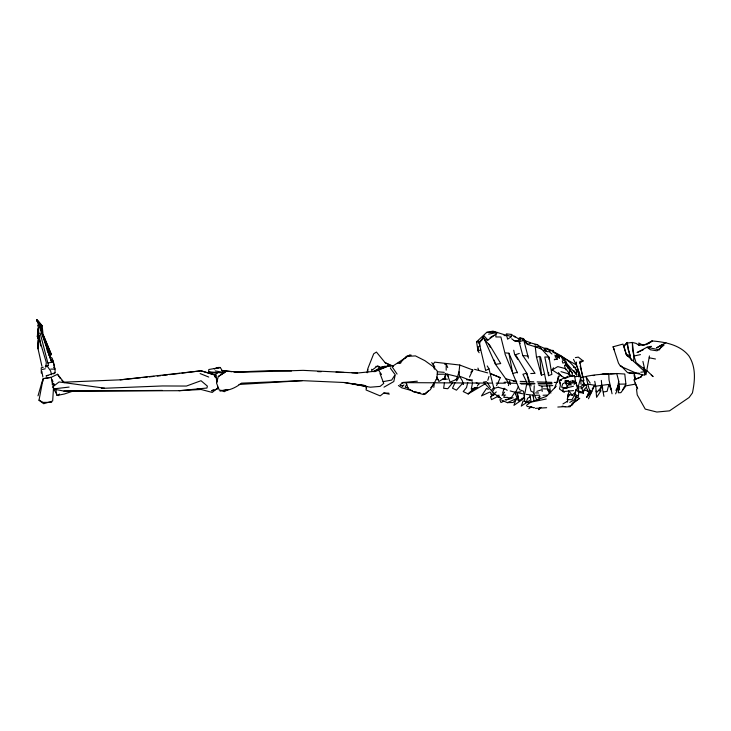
<?xml version="1.0" encoding="UTF-8"?>
<svg xmlns="http://www.w3.org/2000/svg" width="731" height="731" viewBox="0 0 731 731"><rect width="100%" height="100%" fill="white"/><g stroke="black" fill="none" stroke-linecap="round" stroke-linejoin="round"><path stroke-width="1.1" d="M52.267 383.784L52.285 380.568M539.798 396.275L539.752 398.377L538.363 399.491M53.728 373.961L55.017 372.764L55.108 369.155L50.741 369.091M525.178 342.3L527.499 344.383L530.998 343.003L537.641 344.74L549.018 357.176L551.868 374.427L548.524 375.661L548.606 372.399M548.963 359.35L549.018 357.176L544.805 356.947L548.524 375.661M569.312 373.97L569.467 369.511L565.949 364.257L572.391 373.377L572.053 376.575M488.655 334.149L497.445 332.422L495.956 334.104L495.856 336.954L500.89 336.991L504.856 352.845L508.904 353.21L517.466 372.92M557.863 381.39L558.064 376.995L559.151 375.862L554.591 388.097M533.822 393.826L534.26 385.767M552.983 352.269L553.084 350.469L548.89 350.094L545.18 348.459L545.847 350.889L543.736 350.048M644.724 374.309L644.824 372.499M37.765 346.54L38.414 335.894L39.328 335.812L40.58 345.918M53.491 388.033L52.669 401.008L43.677 403.731L39.008 400.204L43.129 378.695L51.152 377.324L53.491 386.955M38.35 340.153L37.939 346.54L38.423 348.669M445.809 375.56L445.965 373.404M633.567 361.288L633.941 356.024L632.361 342.455L627.079 343.067L627.527 346.074M366.377 386.736L366.094 389.988L380.175 395.882L383.839 393.022L388.901 393.177M367.583 372.636L367.949 368.296L373.715 353.767L376.438 352.068L385.191 362.74L390.162 365.217M45.852 367.218L46.281 362.375L38.414 335.894M217.637 386.882L217.445 389.056L211.634 390.857L213.351 389.714M478.403 346.439L477.992 350.853L479.143 352.744M433.803 387.384L434.269 383.026M217.18 372.965L211.734 372.901L208.573 371.796L208.819 369.52L220.287 367.501L223.138 372.125M38.295 327.47L37.308 336.379L38.167 338.316M456.637 379.882L459.004 371.787L459.772 365.043L434.616 362.147L433.3 364.202L434.397 369.173M578.833 376.629L579.354 372.088M37.829 348.714L39.328 335.812M526.594 384.689L524.374 395.946M567.329 402.178L567.749 398.989M568.024 396.86L568.572 392.611M444.421 382.852L443.653 388.289L447.811 388.7L452.736 382.697M444.877 379.599L445.645 374.162L437.284 374.29M581.913 377.571C593.088 374.117 605.067 374.299 616.726 373.514L618.709 381.107L617.439 388.728L618.919 384.159L615.913 390.409M649.448 355.933L645.966 374.784L642.905 361.397M367.063 372.728L367.656 369.356M627.664 356.399L628.03 354.425M42.59 381.92L43.22 378.695L51.225 377.324M471.312 388.938L477.645 387.147L474.035 388.846L471.312 388.938L472.509 382.907M511.517 334.423L510.978 337.037L507.588 339.175L506.345 333.866L511.517 334.423L514.149 336.543M51.59 374.72L50.576 370.891L47.277 366.149L45.267 366.697M567.548 397.353L568.289 394.164L572.903 395.517M576.174 389.568L575.16 393.991L571.953 399.747L567.21 399.537L567.74 397.07L569.33 395.553L568.289 394.164M578.102 387.092L580.862 377.105L580.917 384.086M467.758 382.532L466.524 387.558L463.226 391.56L468.142 393.936L485.393 383.711M566.817 380.44L566.077 383.382L570.07 384.031M508.392 385.612L509.617 380.97L510.384 384.57M218.295 376.538L225.331 371.969L218.295 376.538L216.54 383.126L219.263 390.08C227.368 391.798 235.263 388.015 241.532 383.154L302.396 380.65L344.054 382.496L365.564 385.694M578.093 391.295L578.879 388.389M600.398 390.253L601.805 385.338L601.33 380.403M38.012 395.855L42.288 381.052M487.805 380.312L488.993 376.41M502.636 393.095L504.143 388.262L507.232 390.317M576.11 389.468L575.16 392.492L572.099 395.005L568.426 390.518M445.645 374.162L444.366 378.192L438.883 381.472L436.581 377.004M515.748 400.021L513.948 405.349L522.519 399.455M526.676 401.072L527.636 398.267L530.368 396.714M580.935 377.333L575.854 364.075L576.549 362.083M574.347 394.192L577.079 395.352L575.324 400.369L570.089 406.747L565.858 406.911L562.194 406.134M504.454 395.48L503.76 397.381L507.908 397.417M487.221 365.939L488.957 368.771L485.658 370.535L478.65 340.801L478.714 343.131L482.889 337.786L483.721 335.556L487.924 340.07L495.956 334.104M539.542 407.569L538.71 409.68L541.004 407.395M591.717 391.725L586.71 397.308L589.57 390.126L591.717 391.725L591.187 392.867L588.939 388.426L585.997 376.712L590.2 383.145M615.621 393.845L618.983 385.941L618.709 381.107M498.332 382.112L500.278 377.662L491.497 373.943M455.093 382.459L452.516 388.216L456.464 390.162L462.193 383.793L463.518 384.561L462.284 380.677L459.479 376.191L459.004 371.787M38.213 322.947L38.441 322.435L51.609 361.58M588.482 398.77L594.687 385.237L587.962 384.177L583.274 386.142M469.466 377.086L472.838 369.996L459.772 365.043M518.416 386.498L515.583 392.401L515.629 394.576M530.505 402.644L531.072 401.456L529.92 395.553M405.586 358.245L406.473 356.417L411.178 355.111M215.252 375.652L216.202 373.751L217.975 372.426M406.646 384.396L405.102 387.293L408.136 387.695M496.495 385.639L497.939 382.998M648.251 347.654L651.303 346.33L647.072 347.225L650.48 349.793L657.005 350.816L664.113 345.005L662.313 344.493L659.353 349.893L647.072 347.225L637.067 352.534L643.17 349.875M622.638 389.861L625.891 384.049L624.777 374.025L616.726 373.514L610.577 373.98M431.126 387.668L434.232 383.108M456.619 380.952L459.479 376.191L472.363 381.153M565.712 378.676L552.161 369.932L553.486 367.812M641.133 376.867L642.211 375.158M394.639 375.442L391.679 380.083L383.108 381.628M576.311 389.87L577.399 388.188L576.165 382.505L569.577 383.455L569.988 385.356M577.079 395.352L574.054 399.948L569.751 402.415M574.721 401.282L572.3 404.956L568.517 406.272M586.71 397.308L591.004 390.811M592.238 388.947L594.687 385.237M642.467 374.482L640.694 377.159L634.837 379.453M642.467 374.436L640.694 377.095L633.868 379.791L637.706 388.892M492.228 391.953L494.129 389.239M491.899 389.861L493.946 387.293M58.224 395.645L59.494 394.064M624.603 345.781L627.317 342.41L627.618 344.429M566.699 387.001L569.02 384.131M501.987 395.352L504.582 392.163M470.883 372.326L472.838 369.996M511.289 336.671L506.236 334.917M428.265 390.893L425.396 394.119L423.377 393.726M505.139 399.702L510.622 398.715L514.99 392.172L517.109 398.258L513.208 402.489L507.405 402.662L501.841 400.286M556.236 386.233L546.614 396.275L530.706 402.178L546.221 399.007M399.848 363.197L406.473 356.417L415.446 355.896L424.912 360.685L433.428 366.816L437.376 371.22L437.019 378.183L430.303 389.724L423.523 394.557L413.125 391.542L408.099 388.572L406.354 383.163M581.967 391.715L583.256 390.4M479.774 346.503L479.728 342.19L483.995 337.95M583.046 384.57L580.752 386.809L577.527 387.055M480.66 349.893L477.992 350.853L476.575 341.779L486.764 332.358L492.977 331.143L506.519 335.392M402.196 386.544L403.969 384.917M474.894 387.832L468.142 393.936L474.035 388.846M477.425 385.548L479.116 384.022L476.219 382.788M431.016 387.448L432.56 386.059M574.082 384.369L576.165 382.505M497.546 396.558L491.515 399.638L490.684 396.732L496.303 391.926M562.952 403.905L567.832 400.999M218.176 387.521L212.264 392.428L197.26 388.472M528.842 408.739L531.346 406.683M372.445 369.84L377.954 365.683M526.439 405.403L529.847 402.827M571.496 404.362L579.774 398.258L572.373 403.485M397.07 374.071L392.008 366.615L409.945 354.837M537.943 397.783L539.789 396.513M529.655 400.515L521.276 406.116L523.085 400.972L526.357 402.013M648.68 343.305L652.226 340.957C665.484 342.017 680.223 344.95 688.904 355.915C696.131 367.273 695.026 380.33 692.44 392.912L689.095 397.518L669.505 410.859L656.849 412.037L645.245 409.104L637.222 394.886L636.5 389.011M564.332 392.337L559.462 389.002L560.375 385.429L559.352 380.824L564.012 377.753M565.794 364.659L564.506 365.5L565.675 369.813M490.684 396.732L493.471 394.932M523.825 397.71L518.727 400.963L517.164 392.721L522.692 393.771M399.884 384.753L403.713 382.404L406.692 382.925M490.117 337.658L494.01 335.291M501.822 398.541L499.876 399.711L500.973 402.525L503.997 401.145M579.519 363.097L583.146 360.922L578.285 357.112L575.361 357.633M552.161 369.932L557.79 366.596L565.767 368.726L570.874 375.835M662.313 344.493L656.648 347.837L665.932 342.638M383.994 387.165L393.799 381.536L395.233 374.775L390.409 368.278M373.194 371.686L380.531 367.519L389.047 365.728L390.729 366.98M582.223 391.88L584.937 390.372M228.264 389.513L224.262 391.697L221.402 390.482M566.543 381.838L562.669 383.866L561.646 387.174L566.964 388.179M570.673 376.191L564.231 378.658L567.695 376.301M531.072 401.456L528.248 402.845L524.602 401.282L523.597 391.268L519.595 389.696L512.714 373.431L508.904 353.21M52.056 376.913L57.53 374.272L64.255 382.697L61.888 380.549M489.688 392.118L481.491 395.9L486.581 388.389L488.299 389.321M506.007 400.222L511.051 397.911M507.405 402.662L517.109 398.258M49.306 355.531L51.417 354.645L43.019 334.259L42.17 325.816L36.943 319.694L37.72 322.91M374.747 371.723L389.047 365.728L374.089 371.339L357.587 373.02L351.913 372.773M643.472 367.666L644.897 371.732L644.669 375.213L637.039 373.477L620.436 366.231L618.481 363.143L613.099 346.786L622.958 344.091L626.357 354.636L627.509 356.289M47.844 375.332L46.026 376.017L55.017 372.764M519.284 353.429L515.547 354.727L526.713 373.166L529.628 381.664M570.646 381.189L568.151 382.048L567.21 381.354M554.262 359.835L557.461 358.747L555.094 356.719M74.452 390.592L64.291 394.036L57.457 395.352L53.811 389.157M536.837 391.35L541.178 389.925M52.157 384.67L53.92 384.095M498.314 387.147L493.909 388.499L488.957 368.771M519.22 337.886L523.414 338.526L527.499 344.383L536.353 347.097L539.469 346.156L543.69 348.029L545.847 350.889M535.138 345.772L536.453 357.039L541.397 375.113L544.586 374.171L540.52 356.947M43.257 367.254L41.247 367.803L41.311 373.185M537.212 357.066L539.716 356.399L541.397 375.113M568.097 368.552L565.31 362.402L562.806 363.069L562.285 361.041M381.481 367.136L385.063 366.194M580.816 388.207L582.744 387.704L584.535 385.091L581.967 384.268M220.068 391.158L226.747 389.468M48.127 363.042L53.39 361.735L54.487 367.072M573.451 386.224L562.815 388.837L563.382 391.332M42.398 369.466L45.285 368.762M512.714 373.431L517.42 372.317M639.022 345.288L638.784 342.967L643.271 345.443L652.226 340.957L646.898 344.475L639.022 345.288L636.089 343.396L632.361 342.455L632.553 350.03L633.941 356.024L640.466 354.608M530.761 373.541L535.055 373.386L522.811 355.577L519.019 341.532L523.871 340.5L528.44 358.135M635.595 384.095L625.91 385.849L620.875 392.675L618.28 392.748L618.983 385.941L619.623 389.915M548.771 351.3L553.084 350.469L553.778 352.15M444.585 364.166L446.175 363.91L447.719 367.547M486.471 381.619L483.447 382.121L494.613 393.945L500.278 397.828L497.235 396.641M562.687 391.624L573.533 390.61M397.655 363.353L400.981 362.823M599.064 390.829L601.037 390.692L596.597 397.344L595.71 386.224L601.421 385.365L600.215 388.49L596.715 392.446L596.094 391.048M600.571 374.427L608.749 373.952L609.033 380.029L612.066 393.799M603.486 391.935L607.077 391.396L608.877 384.424L601.805 385.338L603.943 396.357M538.857 385.401L541.991 386.178L552.791 385.566M583.146 360.922L579.82 361.397L582.031 374.144M571.194 376.173L574.447 375.707L575.626 381.39L569.12 382.322M575.187 376.73L579.089 376.191M568.325 380.659L564.816 381.134L568.097 380.86M557.917 356.353L560.988 355.96L556.766 354.964M639.269 373.194L627.6 372.682L620.765 365.527M162.885 375.432L167.381 374.893M169.619 374.619L179.725 373.395M181.973 373.121L201.052 370.809L215.992 375.177L216.979 380.787M54.277 389.194L63.889 391.085L179.058 390.701L206.937 388.033L207.385 386.114L201.016 380.714L186.414 386.059L162.383 385.959L101.353 388.38M69.107 387.083L54.432 388.782L52.449 387.11L59.065 381.957L104.451 388.143M63.487 382.194L120.204 379.837L201.052 370.809L215.773 375.451M593.079 375.56L594.65 375.396M640.785 372.207L644.852 371.777L626.357 354.636L623.817 345.845L627.317 342.41L627.947 348.148M120.204 379.837L140.425 377.772M142.664 377.543L147.159 377.086M149.407 376.858L153.903 376.392M157.275 376.054L160.637 375.707M490.547 392.191L491.15 394.274L494.613 393.945M417.355 381.207L401.858 382.615L491.661 383.117M436.169 379.508L438.381 379.307M516.881 399.921L519.129 399.738M499.182 395.243L497.281 395.389L500.278 397.828M238.973 384.46L302.396 380.65M535.467 408.373L546.642 407.706M557.817 407.039L565.639 406.573M179.058 390.701L200.65 389.513M504.088 382.313L508.118 382.149L495.499 364.33L484.626 339.805L487.924 340.07M233.975 372.07L273.293 370.553L291.541 370.992M602.371 374.162L608.749 373.952M543.042 395.252L547.117 395.124M365.61 385.621L352.717 383.885L370.279 387.211L380.12 386.397L383.748 383.391L379.946 373.377M619.358 384.15L625.891 384.049M486.764 332.358L495.865 332.294M63.889 391.085L162.373 390.427M521.102 384.003L534.763 383.958M538.18 383.939L551.841 383.894M535.512 395.261L539.597 395.243M51.654 402.361L43.129 402.379L38.935 400.204M496.212 383.145L505.304 383.199M507.579 383.208L516.671 383.263M520.079 383.282L526.905 383.318M529.18 383.336L534.864 383.364M538.272 383.382L551.914 383.464M45.642 365.601L48.529 365.628L40.104 332.943M508.703 397.819L513.217 397.874M502.928 395.042L505.642 395.078M572.044 375.661L574.447 375.707L573.058 375.533M317.775 371.631L321.201 371.714M535.585 392.903L538.573 392.976M447.381 379.179L442.84 379.042L445.097 379.316M455.34 379.416L457.615 379.49M466.698 379.764L472.381 379.937M513.29 381.171L516.698 381.28M520.106 381.381L526.932 381.591M529.198 381.655L533.749 381.792M537.157 381.902L551.923 382.35M554.199 382.414L557.607 382.514M535.01 344.648L537.641 344.74M336.022 372.079L343.972 372.426M520.956 391.807L515.583 392.401L510.183 390.921M221.721 370.489L231.727 371.723M543.498 388.819L547.473 389.02M504.034 335.511L506.674 335.666M522.811 355.577L528.065 355.988M437.385 371.777L444.284 372.344M208.573 371.796L223.713 373.057L222.27 372.17L215.197 370.9M629.016 373.212L634.325 373.678L635.202 379.279M554.582 359.25L557.214 359.488M221.767 370.544L239.951 372.317L303.118 370.361L357.587 373.02M544.558 348.12L547.144 348.376L550.991 350.496M573.433 367.2L575.516 367.428M519.677 341.231L514.158 340.609L511.682 338.773M526.183 394.375L533.1 395.16M375.825 366.35L380.074 366.861M575.626 381.39L571.953 380.467M519.586 341.313L514.158 340.609L519.558 341.587M476.575 341.779L479.728 342.19M400.414 385.447L402.964 385.849M412.512 390.811L401.776 387.814L398.404 385.52M530.953 407.185L534.27 407.734L526.987 406.39M344.054 382.496L366.999 386.626M492.164 394.457L494.211 394.831M522.062 398.358L524.931 398.916M649.265 357.797L655.46 359.012M416.186 392.291L420.343 393.132L413.125 391.542M505.761 378.768L516.104 381.545M520.344 339.166L518.59 338.809L520.646 338.051L523.871 340.5M383.839 393.022L389.239 394.155M524.602 401.282L527.554 401.968M447.217 374.144L457.67 376.703L456.308 379.544L450.077 382.103L447.217 374.144L448.551 376.821M474.565 369.329L487.705 372.892M560.997 371.65L568.005 373.687L569.824 376.191M498.515 387.339L504.527 389.166M530.34 342.684L524.154 340.317L523.414 338.526M491.15 394.274L493.178 395.06M578.011 391.24L579.838 391.962M536.353 347.097L541.653 349.217M490.93 373.897L500.278 377.662M200.111 373.568L208.737 377.05M587.852 391.249L584.069 389.687L586.408 387.22L587.852 391.249L587.532 389.669M544.632 350.432L548.076 351.876M385.191 362.74L393.525 366.322M482.889 337.786L484.9 338.7M553.76 352.543L575.324 364.33M583.338 393.424L578.166 390.61L581.09 392.976M552.919 351.556C562.852 356.079 572.382 362.613 577.81 372.335M561.371 357.66L564.14 359.277L567.274 364.202L576.759 374.994L576.202 369.411M554.774 355.184L559.489 357.971M562.313 359.634L566.086 361.863M50.558 357.167L52.193 358.163L54.999 368.89L53.601 367.337M555.706 355.787L559.462 358.08M559.9 379.627L561.381 380.54M520.399 340.098L514.313 336.096L515.026 337.256M574.383 395.48L578.139 398.039L578.724 393.442L577.691 386.58L576.22 384.99M580.688 379.873L582.47 381.134M544.586 374.171L547.729 389.705L550.9 393.022M651.303 375.204L653.13 376.566L646.816 370.526M645.427 370.014L636.08 362.613L633.941 356.024M626.357 354.636L630.615 358.126M569.577 383.455L571.395 384.981M549.557 351.976L551.932 354.005M583.183 382.103L584.261 384.058L586.819 386.324M431.729 362.594L434.844 367.026M484.626 339.805L489.843 345.397L500.717 363.554L495.499 364.33L494.247 360.127M572.547 381.015L574.749 383.4M548.46 389.075L550.37 391.295L549.63 386.032M42.17 325.816L36.925 319.694L37.756 322.755M558.402 372.618L561.244 375.962M488.5 343.798L490.474 347.508M37.802 321.942L36.596 320.242L41.384 327.049L42.462 334.624L49.635 353.292L51.417 354.645L43.074 334.67M378.612 370.297L381.527 374.5M573.744 370.544L576.759 374.994M517.667 359.259L514.651 354.617L513.729 350.222M57.53 374.272L60.381 378.676M487.303 382.578L490.4 387.494M519.019 341.532L520.225 343.46M566.735 364.157L572.391 373.377M565.748 383.464L567.886 387.083M573.479 359.341L575.854 364.075M532.844 395.051L533.813 397.043M627.966 349.08L630.46 355.878M528.084 385.136L522.912 374.245L526.713 373.166L530.907 391.076L533.274 392.282L536.965 400.606M53.619 383.473L54.432 385.2M52.851 383.163L53.774 385.136M547.729 389.705L549.52 393.68M37.281 336.379L38.569 339.285M631.566 360.438L630.232 357.432L627.079 343.067M52.705 360.145L53.39 361.735M504.902 353.713L512.175 371.686M635.138 383.007L637.258 388.262M613.099 346.786L614.332 349.893M46.985 349.774L51.892 362.165M477.919 368.077L478.704 370.087M38.405 327.223L37.583 325.121L38.99 325.258L51.517 361.872M559.352 380.824L560.485 383.748M52.248 379.818L52.943 381.646M576.01 363.38L577.088 366.268M611.582 390.464L609.362 384.378L610.595 388.819M49.406 355.275L50.137 357.377M49.37 354.827L50.457 357.971M530.359 383.784L531.09 385.913M365.674 385.74L366.542 388.389M581.73 387.951L583.393 393.086L583.301 391.295M601.805 385.338L602.755 388.28M583.027 380.147L584.261 384.058M378.804 366.432L379.398 368.424M215.097 377.196L214.475 375.131L216.257 378.155L216.906 382.231M580.222 366.149L583.895 380.613M517.164 392.721L518.535 398.276M634.088 375.46L635.02 379.563M38.03 348.714L41.923 366.258M532.936 395.425L534.096 400.963M582.251 375.14L582.634 377.086M594.751 381.317L595.71 386.224M41.813 371.284L42.882 376.986M565.31 362.402L565.858 365.527M577.444 367.227L578.194 371.558M578.577 373.724L579.135 376.977M379.316 366.596L379.654 368.835M55.794 388.865L56.707 395.416M634.325 373.678L635.084 379.928M38.624 336.616L38.03 328.667L38.597 329.334L38.725 333.893M541.991 386.178L542.192 391.432M38.661 333.098L38.78 336.397M371.668 369.292L371.732 371.549M578.44 369.265L578.468 371.494M446.175 363.91L446.202 370.16M38.441 322.435L38.451 324.509M218.724 367.428L214.201 368.835L220.287 367.501L218.724 367.428"/></g></svg>
